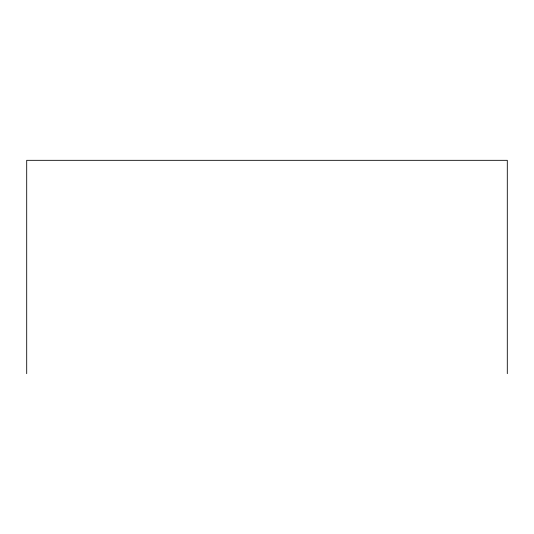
<?xml version="1.0" encoding="UTF-8"?>
<svg xmlns="http://www.w3.org/2000/svg" width="534" height="534" viewBox="0 0 534 534"><rect width="100%" height="100%" fill="white"/><g stroke="black" fill="none" stroke-linecap="round" stroke-linejoin="round"><path stroke-width="0.8" d="M507.3 373.673L507.3 160.327L26.7 160.327L26.7 373.673"/></g></svg>
